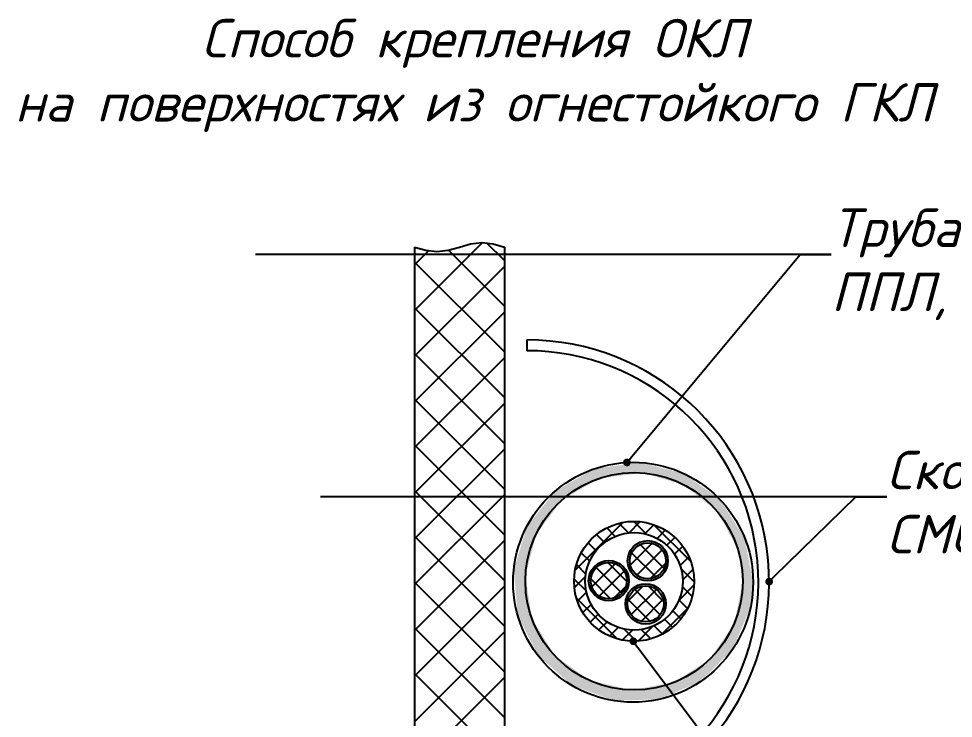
# Model space of a CAD drawing. Extents: x -152830 to 1281226, y -304852 to -2349.
# Drawn here: x 1078143 to 1084215, y -86266 to -81719 of the extents above; entities that cross this region are included whole.
import ezdxf
from ezdxf import colors
from ezdxf.entities.mleader import LeaderData, LeaderLine
from ezdxf.math import Vec2, Vec3

# ---------------------------------------------------------------- set-up
doc = ezdxf.new("R2010")
doc.units = 0
doc.header["$LTSCALE"] = 100
for name, pattern in [('K5LT32769', [0]), ('K5LT_BASIC', [0]), ('K5LT_REINFORCED', [0]), ('K5LT_THIN', [0]), ('K5LT_THIN_INCLUDED_TO_HATCHING', [0])]:
    doc.linetypes.add(name, pattern=pattern)
doc.styles.add('OlympDesign', font='isocpeui.ttf', dxfattribs={"height": 250})

# ---------------------------------------------------------------- blocks, each defined once
blk = doc.blocks.new('_Dot')
at = {"color": 0, "linetype": 'ByBlock', "lineweight": -2}
blk.add_line((-0.5, 0), (-1, 0), dxfattribs=at)
at = {"color": 0, "linetype": 'ByBlock', "const_width": 0.5}
blk.add_lwpolyline([(-0.25, 0, 1), (0.25, 0, 1)], format="xyb", close=True, dxfattribs=at)

msp = doc.modelspace()

# ---------------------------------------------------------------- hatches: boundary and pattern name
at = {"lineweight": 25}
h = msp.add_hatch(color=256, dxfattribs=at)
h.paths.add_polyline_path([(1082914.604457, -85381.379757), (1082859.107263, -85092.49559), (1082700.516758, -84844.739558), (1082461.411304, -84673.384424), (1082175.832092, -84602.825839), (1081884.436734, -84643.109153), (1081628.710879, -84788.499273), (1081445.061948, -85018.297162), (1081359.635843, -85299.786737), (1081384.594591, -85592.892624), (1081516.38484, -85855.885647), (1081736.243752, -86051.323767), (1082012.870245, -86151.382666), (1082306.881298, -86141.817063), (1082576.418868, -86023.988804), (1082783.109174, -85814.672973), (1082897.525937, -85543.669644)])
h.paths.add_polyline_path([(1082847.333361, -85375.256834), (1082791.88842, -85649.555441), (1082634.259366, -85880.784655), (1082399.196553, -86032.637682), (1082123.608711, -86081.271099), (1081850.767666, -86019.04866), (1081623.513951, -85855.740311), (1081477.530139, -85616.988149), (1081435.738091, -85340.280194), (1081504.699844, -85069.064147), (1081673.587271, -84845.92539), (1081915.882265, -84705.900379), (1082193.540525, -84670.975345), (1082462.965138, -84746.634093), (1082681.852004, -84920.996955), (1082815.832284, -85166.686093)])

# ---------------------------------------------------------------- linework, layer by layer
at = {"linetype": 'K5LT32769', "lineweight": 25}
for p, q in [((1080714.619314, -83615.031927), (1081155.576746, -83174.074495)), ((1081298.382053, -83290.598838), (1081183.451908, -83175.668693)), ((1080714.619314, -83318.047079), (1080805.252916, -83227.413476)), ((1081298.382053, -83587.583686), (1080934.473036, -83223.674669)), ((1081298.382053, -83884.568534), (1080714.619314, -83300.805795)), ((1080714.619314, -83912.016775), (1081298.382053, -83328.254035)), ((1081298.382053, -84181.553382), (1080714.619314, -83597.790643)), ((1080714.619314, -84209.001623), (1081298.382053, -83625.238884)), ((1081298.382053, -84478.53823), (1080714.619314, -83894.775491)), ((1080714.619314, -84505.986471), (1081298.382053, -83922.223732)), ((1081298.382053, -84775.523079), (1080714.619314, -84191.760339)), ((1080714.619314, -84802.971319), (1081298.382053, -84219.20858)), ((1081298.382053, -85072.507927), (1080714.619314, -84488.745187)), ((1080714.619314, -85099.956167), (1081298.382053, -84516.193428)), ((1081298.382053, -85369.492775), (1080714.619314, -84785.730035)), ((1080714.619314, -85396.941015), (1081298.382053, -84813.178276)), ((1081758.28519, -85301.739694), (1082067.585259, -84992.439625)), ((1082104.821262, -85060.564138), (1082042.403483, -84998.14636)), ((1082108.787132, -85060.132196), (1082181.387752, -84987.531576)), ((1082222.183548, -85069.031981), (1082138.603908, -84985.452341)), ((1082018.520912, -85083.158233), (1081963.576988, -85028.214309)), ((1082211.429043, -85066.38473), (1082270.326969, -85007.486803)), ((1082509.299132, -85247.25312), (1082269.106112, -85007.0601)), ((1082290.686686, -85096.021531), (1082344.18461, -85042.523606)), ((1081298.382053, -85666.477623), (1080714.619314, -85082.714883)), ((1080714.619314, -85693.925863), (1081298.382053, -85110.163124)), ((1081894.275322, -85176.701532), (1081842.386192, -85124.812402)), ((1081949.478766, -85123.010531), (1081897.446371, -85070.978136)), ((1082116.29348, -85270.414737), (1082258.903899, -85127.804317)), ((1082354.478885, -85141.123776), (1082406.167726, -85089.434935)), ((1082159.782048, -85335.820613), (1082324.309776, -85171.292885)), ((1082336.444498, -85292.187375), (1082179.877086, -85135.619962)), ((1082323.896419, -85170.744852), (1082301.319609, -85148.168041)), ((1082404.788811, -85199.708295), (1082457.264741, -85147.232364)), ((1081852.760853, -85244.081507), (1081798.319388, -85189.640042)), ((1082282.455231, -85347.092552), (1082124.971909, -85189.60923)), ((1082440.786331, -85272.605218), (1082497.050993, -85216.340556)), ((1081827.858756, -85328.073854), (1081766.659923, -85266.875021)), ((1081866.318452, -85411.495321), (1082017.277271, -85260.536502)), ((1082061.378708, -85452.699361), (1081895.037476, -85286.35813)), ((1081915.376313, -85471.331903), (1082077.113853, -85309.594363)), ((1082094.259666, -85376.685875), (1081971.050963, -85253.477172)), ((1082167.79092, -85341.322685), (1082130.741776, -85304.273541)), ((1082246.281047, -85358.216058), (1082346.705221, -85257.791884)), ((1082530.906891, -85377.755324), (1082447.327252, -85294.175684)), ((1082457.699855, -85364.586138), (1082523.367102, -85298.918891)), ((1081831.043959, -85440.153501), (1081751.562826, -85360.672368)), ((1081753.377141, -85415.542187), (1081825.977761, -85342.941567)), ((1081987.874882, -85488.08998), (1081859.646858, -85359.861956)), ((1081298.382053, -85963.462471), (1080714.619314, -85379.699732)), ((1080714.619314, -85990.910712), (1081298.382053, -85407.147972)), ((1082012.569154, -85483.033506), (1082088.815456, -85406.787205)), ((1082100.31428, -85504.182825), (1082198.641768, -85405.855337)), ((1082121.789884, -85591.601665), (1082286.060609, -85427.33094)), ((1082310.292601, -85592.718811), (1082145.736351, -85428.16256)), ((1082332.926049, -85506.457814), (1082231.997347, -85405.529113)), ((1082433.098748, -85498.08169), (1082530.055653, -85401.124785)), ((1082518.212872, -85473.955749), (1082455.795094, -85411.537971)), ((1082031.273404, -85749.277391), (1081767.081841, -85485.085828)), ((1081773.332368, -85504.481404), (1081832.230295, -85445.583478)), ((1081808.369171, -85578.339045), (1081861.867096, -85524.841121)), ((1082244.727138, -85636.047792), (1082102.40737, -85493.728023)), ((1082186.634321, -85635.651673), (1082330.110616, -85492.175378)), ((1082316.894133, -85723.18075), (1082489.026315, -85551.048568)), ((1082488.144923, -85552.782244), (1082433.200999, -85497.83832)), ((1081855.2805, -85640.322161), (1081906.969341, -85588.63332)), ((1082445.381096, -85618.912861), (1082393.348701, -85566.880466)), ((1081913.077929, -85691.419176), (1081965.55386, -85638.943246)), ((1082166.97035, -85764.210088), (1082263.927255, -85667.253183)), ((1082326.71919, -85718.039844), (1082272.277726, -85663.598379)), ((1082391.54683, -85673.97304), (1082339.6577, -85622.08391)), ((1081298.382053, -86260.447319), (1080714.619314, -85676.68458)), ((1080714.619314, -86287.89556), (1081298.382053, -85704.13282)), ((1081982.186121, -85731.205428), (1082038.450783, -85674.940766)), ((1082064.764456, -85757.521537), (1082130.431703, -85691.85429)), ((1082155.686864, -85764.796406), (1082076.205731, -85685.315273)), ((1082249.484211, -85749.699309), (1082188.285378, -85688.500476)), ((1081298.382053, -86557.432167), (1080714.619314, -85973.669428)), ((1080714.619314, -86584.880408), (1081298.382053, -86001.117668))]:
    msp.add_line(p, q, dxfattribs=at)
at = {"linetype": 'K5LT_THIN_INCLUDED_TO_HATCHING', "lineweight": 25}
for p, q in [((1081006.500683, -83203.246013), (1081079.471026, -83182.606883)), ((1081079.471026, -83182.606883), (1081152.441368, -83174.057876)), ((1081152.441368, -83174.057876), (1081225.411711, -83182.606883)), ((1081225.411711, -83182.606883), (1081298.382053, -83203.246013)), ((1080714.619314, -83203.246013), (1080787.589656, -83223.885142)), ((1080787.589656, -83223.885142), (1080860.559999, -83232.43415)), ((1080860.559999, -83232.43415), (1080933.530341, -83223.885142)), ((1080933.530341, -83223.885142), (1081006.500683, -83203.246013))]:
    msp.add_line(p, q, dxfattribs=at)
at = {"linetype": 'K5LT_THIN', "lineweight": 25}
msp.add_line((1080714.619314, -83203.246013), (1080714.619314, -87481.922768), dxfattribs=at)
at = {"linetype": 'K5LT_BASIC', "lineweight": 25}
msp.add_line((1081298.382053, -83203.246013), (1081298.382053, -87264.058999), dxfattribs=at)
at = {"linetype": 'K5LT_REINFORCED', "lineweight": 25}
msp.add_line((1081443.63123, -83806.379757), (1081443.63123, -83876.379757), dxfattribs=at)
at = {"linetype": 'K5LT_BASIC', "lineweight": 25}
for centre, radius in [((1082134.979457, -85381.379757), 779.625), ((1082141.102399, -85375.256834), 706.230962), ((1082141.102399, -85375.256834), 389.8125), ((1082141.102399, -85375.256834), 316.77723), ((1082230.299295, -85241.816219), 131.148518), ((1082230.276812, -85241.787649), 117.523232), ((1081976.905577, -85371.08584), 131.148518), ((1081976.759394, -85370.977444), 117.638854), ((1082216.460951, -85521.997851), 131.148517), ((1082216.457052, -85521.998109), 117.501182)]:
    msp.add_circle(centre, radius, dxfattribs=at)
at = {"linetype": 'K5LT_REINFORCED', "lineweight": 25}
for radius in [1575, 1505]:
    msp.add_arc((1081443.63123, -85381.379757), radius, 280.4756817001, 90, dxfattribs=at)

# ---------------------------------------------------------------- texts
at = {"insert": (1081101.602037, -82087.666088), "char_height": 250, "width": 6203.53950391, "attachment_point": 5, "style": 'OlympDesign'}
msp.add_mtext('Способ крепления ОКЛ \\Pна поверхностях из огнестойкого ГКЛ', dxfattribs=at)

# ---------------------------------------------------------------- leaders
ml = msp.add_multileader_mtext('Standard')
ml.set_content('Труба гофрированная\\PППЛ, %%C20мм', color=256, style='OlympDesign')
ml.set_leader_properties(color=256, linetype='ByLayer', lineweight=-1)
ml.set_arrow_properties(name='DOT')
ml.build(insert=Vec2(0, 0))
ml.multileader.update_dxf_attribs({"text_left_attachment_type": 6, "text_right_attachment_type": 6, "dogleg_length": 2, "arrow_head_size": 50})
ctx = ml.context
ctx.base_point, ctx.char_height, ctx.arrow_head_size, ctx.landing_gap_size, ctx.plane_origin = Vec3(1083421.214271, -83252.310272), 250, 50, 0, Vec3(1081897.530957, -81426.502232)
ctx.left_attachment, ctx.right_attachment = 6, 6
notes = []
notes.append((ctx, [(0, (1, 1, 0), (1083221.214271, -83252.310272), (1, 0), 200, [(0, [(1082094.557345, -84602.803368)], 0, [])])]))
ctx.mtext.insert, ctx.mtext.width, ctx.mtext.flow_direction = Vec3(1083421.214271, -82952.310272), 3701.56875954, 5
ml = msp.add_multileader_mtext('Standard')
ml.set_content('Скоба металлическая\\PСМО', color=256, style='OlympDesign')
ml.set_leader_properties(color=256, linetype='ByLayer', lineweight=-1)
ml.set_arrow_properties(name='DOT')
ml.build(insert=Vec2(0, 0))
ml.multileader.update_dxf_attribs({"text_left_attachment_type": 6, "text_right_attachment_type": 6, "dogleg_length": 2, "arrow_head_size": 50})
ctx = ml.context
ctx.base_point, ctx.char_height, ctx.arrow_head_size, ctx.landing_gap_size, ctx.plane_origin = Vec3(1083782.317934, -84826.88516), 250, 50, 0, Vec3(1082258.63462, -83001.07712)
ctx.left_attachment, ctx.right_attachment = 6, 6
notes.append((ctx, [(0, (1, 1, 0), (1083582.317934, -84826.88516), (1, 0), 200, [(0, [(1083018.625106, -85376.987828)], 0, [])])]))
ctx.mtext.insert, ctx.mtext.width, ctx.mtext.flow_direction = Vec3(1083782.317934, -84526.88516), 3701.56875954, 5
ml = msp.add_multileader_mtext('Standard')
ml.set_content('Кабель', color=256, style='OlympDesign')
ml.set_leader_properties(color=256, linetype='ByLayer', lineweight=-1)
ml.set_arrow_properties(name='DOT')
ml.build(insert=Vec2(0, 0))
ml.multileader.update_dxf_attribs({"text_left_attachment_type": 6, "text_right_attachment_type": 6, "dogleg_length": 2, "arrow_head_size": 50})
ctx = ml.context
ctx.base_point, ctx.char_height, ctx.arrow_head_size, ctx.landing_gap_size, ctx.plane_origin = Vec3(1083299.564868, -87051.111023), 250, 50, 0, Vec3(1081775.881553, -85225.302983)
ctx.left_attachment, ctx.right_attachment = 6, 6
notes.append((ctx, [(0, (1, 1, 0), (1083099.564868, -87051.111023), (1, 0), 200, [(0, [(1082136.368333, -85765.040586)], 0, [])])]))
ctx.mtext.insert, ctx.mtext.flow_direction = Vec3(1083299.564868, -86751.111023), 5
for ctx, leaders in notes:
    for number, flags, end, landing, length, lines in leaders:
        leader = LeaderData()
        leader.index, (leader.has_last_leader_line, leader.has_dogleg_vector, leader.attachment_direction) = number, flags
        leader.last_leader_point, leader.dogleg_vector, leader.dogleg_length = Vec3(end), Vec3(landing), length
        for number, points, colour, breaks in lines:
            line = LeaderLine()
            line.index, line.vertices, line.color, line.breaks = number, Vec3.list(points), colors.encode_raw_color(colour), breaks
            leader.lines.append(line)
        ctx.leaders.append(leader)

doc.saveas('drawing.dxf')
